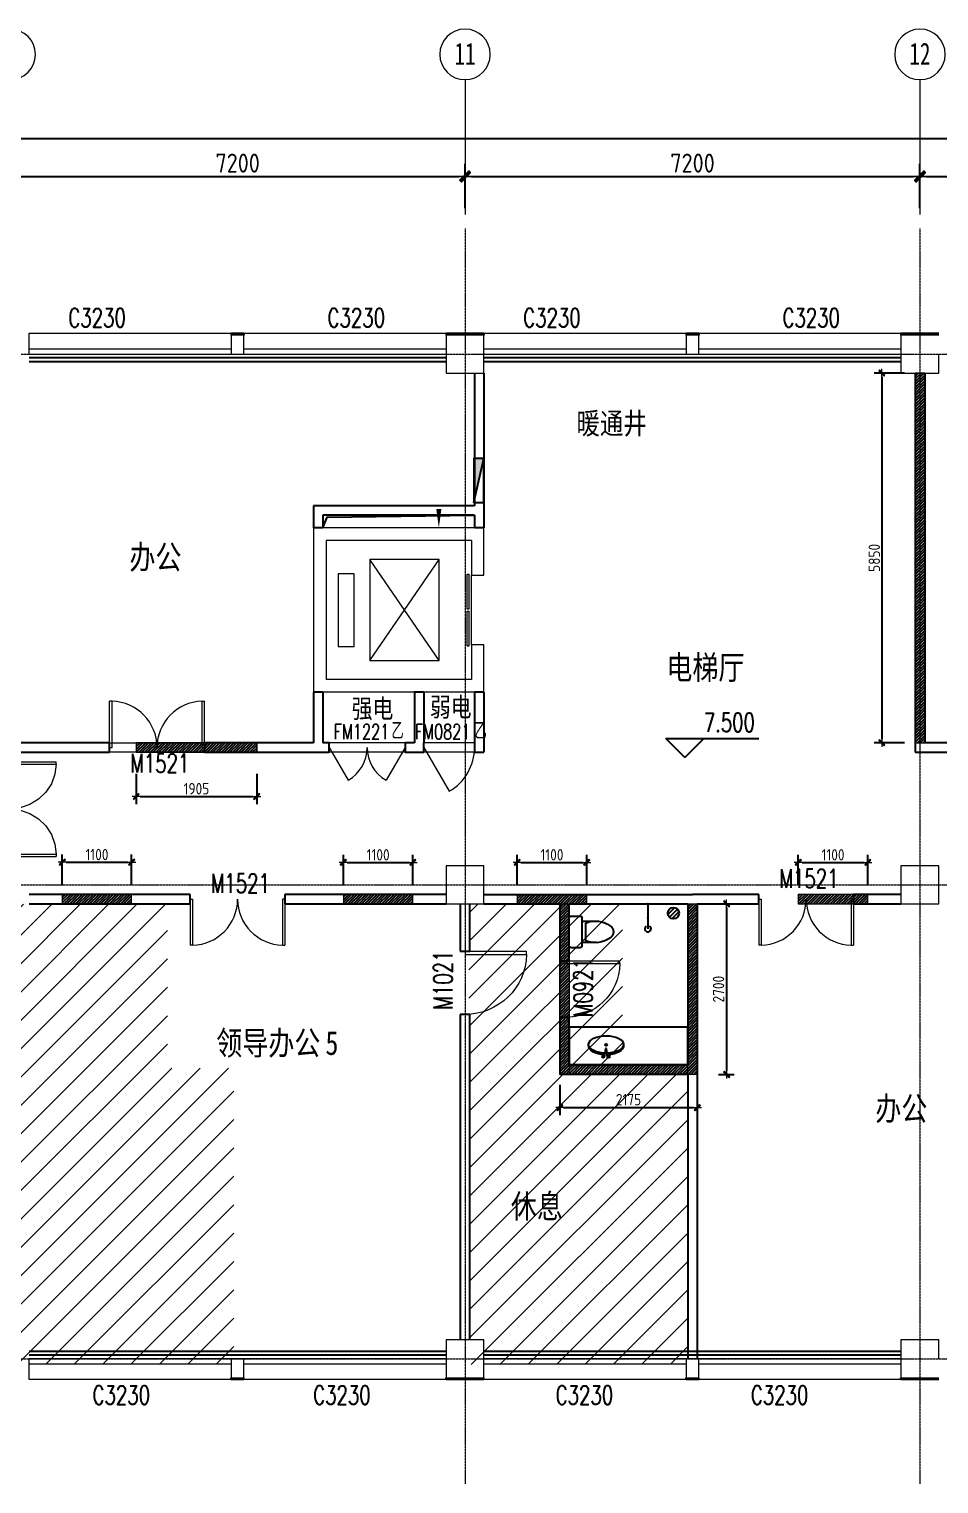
# Model space of a CAD drawing. Header units: millimetres. Extents: x 33621 to 401573, y -91663 to 133135.
# Drawn here: x 103797 to 118197, y 76086 to 99111 of the extents above; entities that cross this region are included whole.
import ezdxf
from ezdxf.enums import TextEntityAlignment as Align

# ---------------------------------------------------------------- set-up
doc = ezdxf.new("R2010")
doc.units = ezdxf.units.MM
doc.header["$LTSCALE"] = 10
doc.linetypes.add('DASHEDX2', pattern=[1.5, 1, -0.5])
doc.linetypes.add('DOTE', pattern=[2.42, 2, -0.2, 0.02, -0.2])
doc.layers.get('0').update_dxf_attribs({"color": 253})
doc.layers.get('Defpoints').update_dxf_attribs({"color": 250})
for name, color, linetype in [('3', 253, 'Continuous'), ('DIM_ELEV', 253, 'Continuous'), ('DIM_LEAD', 253, 'Continuous'), ('Dim【尺寸标注】', 253, 'Continuous'), ('LATRINE', 253, 'Continuous'), ('LAYER3', 253, 'Continuous'), ('LAYER4', 253, 'Continuous'), ('LAYER5', 253, 'Continuous'), ('LVTRY', 253, 'Continuous'), ('PUB_DIM', 253, 'Continuous'), ('PUB_TEXT', 253, 'Continuous'), ('SURFACE', 253, 'Continuous'), ('w-消火栓', 253, 'Continuous'), ('wall-隔', 253, 'Continuous'), ('WINDOW_TEXT', 253, 'Continuous'), ('家具', 253, 'Continuous'), ('拆除墙体', 253, 'Continuous'), ('水-地漏', 253, 'Continuous')]:
    doc.layers.add(name, color=color, linetype=linetype)
for name, color, linetype, lineweight in [('AXIS【轴号】', 253, 'Continuous', 0), ('COLUMN', 253, 'Continuous', 0), ('DOTE', 253, 'DOTE', 0), ('FC-FLOOR【地材分格】', 253, 'Continuous', 0), ('STAIR', 253, 'Continuous', 0), ('WALL', 253, 'Continuous', 0), ('WINDOW', 253, 'Continuous', 0), ('Xline【辅助线】', 253, 'Continuous', 0)]:
    doc.layers.add(name, color=color, linetype=linetype, lineweight=lineweight)
doc.styles.add('-宋体', font='', dxfattribs={"width": 0.8})
doc.styles.add('_TCH_DIM', font='SIMPLEX', dxfattribs={"bigfont": 'GBCBIG'})
doc.styles.add('_TCH_WINDOW', font='SIMPLEX', dxfattribs={"bigfont": 'GBCBIG'})
doc.styles.add('CCD_DIM', font='ARCHS.SHX')
doc.styles.add('宋体', font='', dxfattribs={"width": 0.7})
doc.styles.get('-宋体').set_extended_font_data('SimSun')
doc.styles.get('宋体').set_extended_font_data('SimSun')
doc.dimstyles.new('ZL_1：100', dxfattribs={"dimtxt": 3, "dimasz": 1, "dimexe": 2, "dimexo": 2, "dimgap": 0.6, "dimtad": 1, "dimdec": 0, "dimrnd": 5, "dimdsep": 46, "dimtxsty": 'CCD_DIM', "dimblk": 'WS-cj', "dimblk1": 'WS-cj', "dimblk2": 'WS-cj', "dimcen": 1, "dimclrd": 44, "dimclre": 44, "dimclrt": 2, "dimadec": 0, "dimazin": 2, "dimtfac": 1, "dimtdec": 0, "dimtix": 1, "dimtmove": 2, "dimatfit": 3, "dimldrblk": 'hl_arrow2', "dimfxl": 5, "dimfxlon": 1, "dimarcsym": 0})
doc.dimstyles.new('ZL_1：60', dxfattribs={"dimscale": 60, "dimtxt": 3, "dimasz": 1, "dimexe": 2, "dimexo": 2, "dimgap": 0.5, "dimtad": 1, "dimdec": 0, "dimrnd": 5, "dimdsep": 46, "dimtxsty": 'CCD_DIM', "dimblk": 'WS-cj', "dimblk1": 'WS-cj', "dimblk2": 'WS-cj', "dimcen": 0, "dimclrd": 44, "dimclre": 44, "dimclrt": 2, "dimadec": 0, "dimazin": 0, "dimtfac": 1, "dimtdec": 0, "dimtix": 1, "dimtofl": 0, "dimtmove": 2, "dimatfit": 3, "dimldrblk": 'hl_arrow2', "dimfxl": 6, "dimfxlon": 1, "dimarcsym": 0})

# ---------------------------------------------------------------- blocks, each defined once
blk = doc.blocks.new('A$C22332745')
at = {"layer": 'LAYER3', "color": 181, "extrusion": (0, 0, -1)}
for centre, ratio, start_param, end_param in [((277, 214), 0.5, 4.782885, 10.934222), ((277, 195), 0.531076, 4.795815, 6.348539), ((277, 195), 0.531076, 3.076239, 4.638107)]:
    blk.add_ellipse(centre, major_axis=(-277, 0), ratio=ratio, start_param=start_param, end_param=end_param, dxfattribs=at)
at = {"layer": 'LAYER4', "color": 252}
for p, q in [((267, 148), (249, 9)), ((285, 148), (267, 148)), ((302, 9), (285, 148))]:
    blk.add_line(p, q, dxfattribs=at)
for centre in [(231, 18), (320, 18)]:
    blk.add_circle(centre, 17.9, dxfattribs=at)
at = {"layer": 'LAYER5', "color": 251}
blk.add_circle((277, 208), 16, dxfattribs=at)
blk = doc.blocks.new('A$C2CC91CCB')
at = {"color": 251, "rotation": 90}
blk.add_blockref('A$C22332745', (353, 0), dxfattribs=at)
blk = doc.blocks.new('A$C477C625D')
at = {"color": 7}
blk.add_blockref('A$C2CC91CCB', (0, 0), dxfattribs=at)
blk = doc.blocks.new('A$C4D690477')
at = {"layer": '家具', "color": 251}
blk.add_blockref('A$C477C625D', (0, 0), dxfattribs=at)
blk = doc.blocks.new('$QC001_5')
blk.add_line((-325, 200), (325, 0))
blk.add_lwpolyline([(325, 0), (325, 200), (-325, 200), (-325, 0)], close=True)
blk.add_solid([(-325, 200), (325, 200), (-325, 200), (325, 0)])
at = {"flags": 1}
for tag in ['UNIT', 'WHAT', 'SPEC']:
    blk.add_attdef(tag, (0, 0), '', height=0.001, dxfattribs=at)
blk = doc.blocks.new('w-地漏')
at = {"layer": '水-地漏'}
for p, q in [((-57, -13), (16, 60)), ((-41, -41), (44, 44)), ((-13, -57), (60, 16))]:
    blk.add_line(p, q, dxfattribs=at)
blk.add_circle((2, 2), 60, dxfattribs=at)
blk = doc.blocks.new('$DorLib2D$00000141')
at = {"color": 0}
for points in [[(-0.5, 0), (-0.5, 0.487)], [(-0.475, 0.487), (-0.5, 0.487)], [(-0.475, 0), (-0.475, 0.487)], [(-0.369, 0.473), (-0.475, 0.487)], [(-0.268, 0.435), (-0.369, 0.473)], [(0.369, 0.473), (0.268, 0.435)], [(0.475, 0.487), (0.369, 0.473)], [(0.475, 0), (0.475, 0.487)], [(0.475, 0.487), (0.5, 0.487)], [(0.5, 0), (0.5, 0.487)], [(-0.178, 0.377), (-0.268, 0.435)], [(-0.103, 0.3), (-0.178, 0.377)], [(0.178, 0.377), (0.103, 0.3)], [(0.268, 0.435), (0.178, 0.377)], [(-0.047, 0.208), (-0.103, 0.3)], [(-0.012, 0.107), (-0.047, 0.208)], [(0.047, 0.208), (0.012, 0.107)], [(0.103, 0.3), (0.047, 0.208)], [(0, 0), (-0.012, 0.107)], [(-0.012, -0.107), (0, 0)], [(0.012, 0.107), (0, 0)], [(-0.5, 0), (-0.475, 0)], [(0.5, 0), (0.475, 0)]]:
    blk.add_lwpolyline(points, dxfattribs=at)
at = {"color": 0, "linetype": 'DASHEDX2'}
for points in [[(0, 0), (0.03, -0.122), (0.086, -0.234), (0.165, -0.331), (0.264, -0.408), (0.378, -0.461), (0.5, -0.488)], [(-0.5, 0), (-0.5, -0.488)], [(-0.047, -0.208), (-0.012, -0.107)], [(0.5, 0), (0.5, -0.488)], [(-0.178, -0.377), (-0.103, -0.3)], [(-0.103, -0.3), (-0.047, -0.208)], [(-0.369, -0.473), (-0.268, -0.435)], [(-0.268, -0.435), (-0.178, -0.377)], [(-0.475, -0.488), (-0.5, -0.488)], [(-0.475, -0.487), (-0.369, -0.473)]]:
    blk.add_lwpolyline(points, dxfattribs=at)
blk = doc.blocks.new('$DorLib2D$00000002')
for p, q in [((-0.5, 0), (-0.5, 0.4875)), ((-0.475, 0.4875), (-0.5, 0.4875)), ((-0.475, 0), (-0.475, 0.4875)), ((0.475, 0), (0.475, 0.4875)), ((0.475, 0.4875), (0.5, 0.4875)), ((0.5, 0), (0.5, 0.4875)), ((-0.5, 0), (-0.475, 0)), ((0.5, 0), (0.475, 0))]:
    blk.add_line(p, q)
at = {"lineweight": 13}
for centre, start, end in [((-0.4875, 0), 0, 88.53072), ((0.4875, 0), 91.46928, 180)]:
    blk.add_arc(centre, 0.4875, start, end, dxfattribs=at)
blk = doc.blocks.new('$TCHSYS$LDOR22D')
for p, q in [((-0.517, 0.833), (-0.017, 0.833)), ((-0.517, 0.833), (-0.517, 0.667)), ((-0.517, 0.667), (-0.017, 0.667)), ((-0.017, 0.833), (-0.017, 0.667)), ((0.017, 0.833), (0.017, 0.667)), ((0.017, 0.833), (0.517, 0.833)), ((0.017, 0.667), (0.517, 0.667)), ((0.517, 0.833), (0.517, 0.667)), ((-0.5, 0.5), (0.5, 0.5))]:
    blk.add_line(p, q)
blk = doc.blocks.new('$WINLIB2D$00000004')
for p, q in [((-0.5, 0.5), (0.5, 0.5)), ((-0.5, 0.5), (-0.5, -0.5)), ((0.5, -0.5), (0.5, 0.5)), ((-0.5, 0.2406), (0.5, 0.2406)), ((-0.5, -0.5), (0.5, -0.5))]:
    blk.add_line(p, q)
blk = doc.blocks.new('$DorLib2D$00000001')
for p, q in [((0.45, 0.975), (0.5, 0.975)), ((0.45, 0), (0.45, 0.975)), ((0.5, 0), (0.5, 0.975)), ((0.5, 0), (0.45, 0))]:
    blk.add_line(p, q)
at = {"lineweight": 13}
blk.add_arc((0.475, 0), 0.975, 91.4693, 180, dxfattribs=at)
blk = doc.blocks.new('$plan$00001613')
for p, q in [((-260, -140), (-260, 140)), ((-200, 170), (-200, -170))]:
    blk.add_line(p, q)
blk.add_lwpolyline([(-430, -170), (-200, -170), (-200, -220, 0.414214), (-170, -250), (-30, -250, 0.414214), (0, -220), (0, 220, 0.414214), (-30, 250), (-170, 250, 0.414214), (-200, 220), (-200, 170), (-430, 170)], format="xyb")
for centre, radius, start, end in [((-590, 0), 110, 123.4509, 236.5491), ((-413, -227), 398, 67.4505, 126.6381), ((-413, 227), 398, 233.3619, 292.5495)]:
    blk.add_arc(centre, radius, start, end)
blk = doc.blocks.new('$lvtry$00000168')
blk.add_line((0, 0), (0, -395))
blk.add_arc((0, -395), 50, 121.0332, 58.9668)
for p in [(0, 0), (0, -223)]:
    blk.add_point(p)
blk = doc.blocks.new('$DorLib2D$00000214')
at = {"color": 0}
blk.add_line((0.5, 0), (0, 0.866), dxfattribs=at)
blk.add_arc((0.5, 0), 1, 120, 180, dxfattribs=at)
blk = doc.blocks.new('$DorLib2D$00000215')
at = {"color": 0}
for p, q in [((-0.5, 0), (-0.25, 0.433)), ((0.5, 0), (0.25, 0.433))]:
    blk.add_line(p, q, dxfattribs=at)
for centre, start, end in [((-0.5, 0), 0, 60), ((0.5, 0), 120, 180)]:
    blk.add_arc(centre, 0.5, start, end, dxfattribs=at)
blk = doc.blocks.new('hl_Axis-A1')
at = {"color": 150, "ltscale": 2}
blk.add_line((21.33, 0), (0, 0), dxfattribs=at)
at = {"color": 150}
blk.add_circle((25.33, 0), 4, dxfattribs=at)
at = {"color": 50, "style": '宋体', "width": 0.7}
blk.add_attdef('轴号', text='', height=3.5, dxfattribs=at).set_placement((25.33, 0), align=Align.MIDDLE_CENTER)
blk = doc.blocks.new('WS-cj')
blk.add_hatch(color=2).paths.add_polyline_path([(0.59, 0.82), (-0.82, -0.59), (-0.59, -0.82), (0.82, 0.59)])
at = {"color": 2, "linetype": 'ByBlock', "lineweight": 0}
for p, q in [((-1.1, 0), (0, 0)), ((0, 0), (1.1, 0))]:
    blk.add_line(p, q, dxfattribs=at)
at = {"color": 2}
blk.add_lwpolyline([(0.59, 0.82), (-0.82, -0.59), (-0.59, -0.82), (0.82, 0.59)], close=True, dxfattribs=at)
blk = doc.blocks.new('*D269')
at = {"layer": 'Defpoints', "color": 0, "transparency": 16777216}
for p in [(27538, 2411), (20338, 1811), (27538, 1811)]:
    blk.add_point(p, dxfattribs=at)
at = {"layer": 'Dim【尺寸标注】', "color": 44, "lineweight": -2, "transparency": 16777216}
for p, q in [((20338, 1911), (20338, 2611)), ((27538, 1911), (27538, 2611)), ((20438, 2411), (27438, 2411))]:
    blk.add_line(p, q, dxfattribs=at)
at = {"layer": 'Dim【尺寸标注】', "color": 44, "lineweight": -2, "transparency": 16777216, "xscale": 100, "yscale": 100, "zscale": 100, "rotation": 180}
blk.add_blockref('WS-cj', (20338, 2411), dxfattribs=at)
at = {"layer": 'Dim【尺寸标注】', "color": 44, "lineweight": -2, "transparency": 16777216, "xscale": 100, "yscale": 100, "zscale": 100}
blk.add_blockref('WS-cj', (27538, 2411), dxfattribs=at)
at = {"layer": 'Dim【尺寸标注】', "color": 2, "transparency": 16777216, "insert": (23938, 2623), "char_height": 300, "attachment_point": 5, "style": 'CCD_DIM'}
blk.add_mtext('7200', dxfattribs=at)
blk = doc.blocks.new('hl_arrow2')
at = {"color": 2}
blk.add_line((-0.22, 0), (-1, 0), dxfattribs=at)
blk.add_lwpolyline([(-0.22, 0), (-0.86, -0.69), (-0.65, -0.86), (0, 0), (-0.65, 0.86), (-0.86, 0.69)], close=True, dxfattribs=at)
blk = doc.blocks.new('*D270')
at = {"layer": 'Defpoints', "color": 0, "transparency": 16777216}
for p in [(34738, 2411), (27538, 1811), (34738, 1811)]:
    blk.add_point(p, dxfattribs=at)
at = {"layer": 'Dim【尺寸标注】', "color": 44, "lineweight": -2, "transparency": 16777216}
for p, q in [((27538, 1911), (27538, 2611)), ((34738, 1911), (34738, 2611)), ((27638, 2411), (34638, 2411))]:
    blk.add_line(p, q, dxfattribs=at)
at = {"layer": 'Dim【尺寸标注】', "color": 44, "lineweight": -2, "transparency": 16777216, "xscale": 100, "yscale": 100, "zscale": 100, "rotation": 180}
blk.add_blockref('WS-cj', (27538, 2411), dxfattribs=at)
at = {"layer": 'Dim【尺寸标注】', "color": 44, "lineweight": -2, "transparency": 16777216, "xscale": 100, "yscale": 100, "zscale": 100}
blk.add_blockref('WS-cj', (34738, 2411), dxfattribs=at)
at = {"layer": 'Dim【尺寸标注】', "color": 2, "transparency": 16777216, "insert": (31138, 2623), "char_height": 300, "attachment_point": 5, "style": 'CCD_DIM'}
blk.add_mtext('7200', dxfattribs=at)
blk = doc.blocks.new('*D271')
at = {"layer": 'Defpoints', "color": 0, "transparency": 16777216}
for p in [(41938, 2411), (34738, 1811), (41938, 1811)]:
    blk.add_point(p, dxfattribs=at)
at = {"layer": 'Dim【尺寸标注】', "color": 44, "lineweight": -2, "transparency": 16777216}
for p, q in [((34738, 1911), (34738, 2611)), ((41938, 1911), (41938, 2611)), ((34838, 2411), (41838, 2411))]:
    blk.add_line(p, q, dxfattribs=at)
at = {"layer": 'Dim【尺寸标注】', "color": 44, "lineweight": -2, "transparency": 16777216, "xscale": 100, "yscale": 100, "zscale": 100, "rotation": 180}
blk.add_blockref('WS-cj', (34738, 2411), dxfattribs=at)
at = {"layer": 'Dim【尺寸标注】', "color": 44, "lineweight": -2, "transparency": 16777216, "xscale": 100, "yscale": 100, "zscale": 100}
blk.add_blockref('WS-cj', (41938, 2411), dxfattribs=at)
at = {"layer": 'Dim【尺寸标注】', "color": 2, "transparency": 16777216, "insert": (38338, 2623), "char_height": 300, "attachment_point": 5, "style": 'CCD_DIM'}
blk.add_mtext('7200', dxfattribs=at)
blk = doc.blocks.new('*D273')
at = {"layer": 'Defpoints', "color": 0, "transparency": 16777216}
for p in [(49138, 3011), (-44462, 1811), (49138, 1811)]:
    blk.add_point(p, dxfattribs=at)
at = {"layer": 'Dim【尺寸标注】', "color": 44, "lineweight": -2, "transparency": 16777216}
for p, q in [((-44462, 2511), (-44462, 3211)), ((-44362, 3011), (49038, 3011)), ((49138, 2511), (49138, 3211))]:
    blk.add_line(p, q, dxfattribs=at)
at = {"layer": 'Dim【尺寸标注】', "color": 44, "lineweight": -2, "transparency": 16777216, "xscale": 100, "yscale": 100, "zscale": 100, "rotation": 180}
blk.add_blockref('WS-cj', (-44462, 3011), dxfattribs=at)
at = {"layer": 'Dim【尺寸标注】', "color": 44, "lineweight": -2, "transparency": 16777216, "xscale": 100, "yscale": 100, "zscale": 100}
blk.add_blockref('WS-cj', (49138, 3011), dxfattribs=at)
at = {"layer": 'Dim【尺寸标注】', "color": 2, "transparency": 16777216, "insert": (2338, 3217), "char_height": 300, "attachment_point": 5, "style": 'CCD_DIM'}
blk.add_mtext('93600', dxfattribs=at)
blk = doc.blocks.new('*D567')
at = {"layer": 'Defpoints', "color": 0, "transparency": 16777216}
for p in [(105492, 87445), (107399, 87445), (107399, 86965)]:
    blk.add_point(p, dxfattribs=at)
at = {"layer": 'FC-FLOOR【地材分格】', "color": 44, "lineweight": -2, "transparency": 16777216}
for p, q in [((105492, 87325), (105492, 86845)), ((107399, 87325), (107399, 86845)), ((105552, 86965), (107339, 86965))]:
    blk.add_line(p, q, dxfattribs=at)
at = {"layer": 'FC-FLOOR【地材分格】', "color": 44, "lineweight": -2, "transparency": 16777216, "xscale": 60, "yscale": 60, "zscale": 60, "rotation": 180}
blk.add_blockref('WS-cj', (105492, 86965), dxfattribs=at)
at = {"layer": 'FC-FLOOR【地材分格】', "color": 44, "lineweight": -2, "transparency": 16777216, "xscale": 60, "yscale": 60, "zscale": 60}
blk.add_blockref('WS-cj', (107399, 86965), dxfattribs=at)
at = {"layer": 'FC-FLOOR【地材分格】', "color": 2, "transparency": 16777216, "insert": (106445, 87089), "char_height": 180, "attachment_point": 5, "style": 'CCD_DIM'}
blk.add_mtext('1905', dxfattribs=at)
blk = doc.blocks.new('*D568')
at = {"layer": 'Defpoints', "color": 0, "transparency": 16777216}
for p in [(105419, 85927), (104322, 85417), (105419, 85417)]:
    blk.add_point(p, dxfattribs=at)
at = {"layer": 'FC-FLOOR【地材分格】', "color": 44, "lineweight": -2, "transparency": 16777216}
for p, q in [((104322, 85567), (104322, 86047)), ((104382, 85927), (105359, 85927)), ((105419, 85567), (105419, 86047))]:
    blk.add_line(p, q, dxfattribs=at)
at = {"layer": 'FC-FLOOR【地材分格】', "color": 44, "lineweight": -2, "transparency": 16777216, "xscale": 60, "yscale": 60, "zscale": 60, "rotation": 180}
blk.add_blockref('WS-cj', (104322, 85927), dxfattribs=at)
at = {"layer": 'FC-FLOOR【地材分格】', "color": 44, "lineweight": -2, "transparency": 16777216, "xscale": 60, "yscale": 60, "zscale": 60}
blk.add_blockref('WS-cj', (105419, 85927), dxfattribs=at)
at = {"layer": 'FC-FLOOR【地材分格】', "color": 2, "transparency": 16777216, "insert": (104871, 86047), "char_height": 180, "attachment_point": 5, "style": 'CCD_DIM'}
blk.add_mtext('1100', dxfattribs=at)
blk = doc.blocks.new('*D569')
at = {"layer": 'Defpoints', "color": 0, "transparency": 16777216}
for p in [(109871, 85923), (108771, 85443), (109871, 85443)]:
    blk.add_point(p, dxfattribs=at)
at = {"layer": 'FC-FLOOR【地材分格】', "color": 44, "lineweight": -2, "transparency": 16777216}
for p, q in [((108771, 85563), (108771, 86043)), ((108831, 85923), (109811, 85923)), ((109871, 85563), (109871, 86043))]:
    blk.add_line(p, q, dxfattribs=at)
at = {"layer": 'FC-FLOOR【地材分格】', "color": 44, "lineweight": -2, "transparency": 16777216, "xscale": 60, "yscale": 60, "zscale": 60, "rotation": 180}
blk.add_blockref('WS-cj', (108771, 85923), dxfattribs=at)
at = {"layer": 'FC-FLOOR【地材分格】', "color": 44, "lineweight": -2, "transparency": 16777216, "xscale": 60, "yscale": 60, "zscale": 60}
blk.add_blockref('WS-cj', (109871, 85923), dxfattribs=at)
at = {"layer": 'FC-FLOOR【地材分格】', "color": 2, "transparency": 16777216, "insert": (109321, 86043), "char_height": 180, "attachment_point": 5, "style": 'CCD_DIM'}
blk.add_mtext('1100', dxfattribs=at)
blk = doc.blocks.new('*D570')
at = {"layer": 'Defpoints', "color": 0, "transparency": 16777216}
for p in [(112622, 85923), (111522, 85443), (112622, 85443)]:
    blk.add_point(p, dxfattribs=at)
at = {"layer": 'FC-FLOOR【地材分格】', "color": 44, "lineweight": -2, "transparency": 16777216}
for p, q in [((111522, 85563), (111522, 86043)), ((111582, 85923), (112562, 85923)), ((112622, 85563), (112622, 86043))]:
    blk.add_line(p, q, dxfattribs=at)
at = {"layer": 'FC-FLOOR【地材分格】', "color": 44, "lineweight": -2, "transparency": 16777216, "xscale": 60, "yscale": 60, "zscale": 60, "rotation": 180}
blk.add_blockref('WS-cj', (111522, 85923), dxfattribs=at)
at = {"layer": 'FC-FLOOR【地材分格】', "color": 44, "lineweight": -2, "transparency": 16777216, "xscale": 60, "yscale": 60, "zscale": 60}
blk.add_blockref('WS-cj', (112622, 85923), dxfattribs=at)
at = {"layer": 'FC-FLOOR【地材分格】', "color": 2, "transparency": 16777216, "insert": (112072, 86043), "char_height": 180, "attachment_point": 5, "style": 'CCD_DIM'}
blk.add_mtext('1100', dxfattribs=at)
blk = doc.blocks.new('*D571')
at = {"layer": 'Defpoints', "color": 0, "transparency": 16777216}
for p in [(117071, 85923), (115971, 85443), (117071, 85443)]:
    blk.add_point(p, dxfattribs=at)
at = {"layer": 'FC-FLOOR【地材分格】', "color": 44, "lineweight": -2, "transparency": 16777216}
for p, q in [((115971, 85563), (115971, 86043)), ((116031, 85923), (117011, 85923)), ((117071, 85563), (117071, 86043))]:
    blk.add_line(p, q, dxfattribs=at)
at = {"layer": 'FC-FLOOR【地材分格】', "color": 44, "lineweight": -2, "transparency": 16777216, "xscale": 60, "yscale": 60, "zscale": 60, "rotation": 180}
blk.add_blockref('WS-cj', (115971, 85923), dxfattribs=at)
at = {"layer": 'FC-FLOOR【地材分格】', "color": 44, "lineweight": -2, "transparency": 16777216, "xscale": 60, "yscale": 60, "zscale": 60}
blk.add_blockref('WS-cj', (117071, 85923), dxfattribs=at)
at = {"layer": 'FC-FLOOR【地材分格】', "color": 2, "transparency": 16777216, "insert": (116521, 86043), "char_height": 180, "attachment_point": 5, "style": 'CCD_DIM'}
blk.add_mtext('1100', dxfattribs=at)
blk = doc.blocks.new('*D579')
at = {"layer": 'Defpoints', "color": 0, "transparency": 16777216}
for p in [(114587, 85267), (114587, 82567), (114837, 82567)]:
    blk.add_point(p, dxfattribs=at)
at = {"layer": 'FC-FLOOR【地材分格】', "color": 44, "lineweight": -2, "transparency": 16777216}
for p, q in [((114707, 85267), (114957, 85267)), ((114837, 85207), (114837, 82627)), ((114707, 82567), (114957, 82567))]:
    blk.add_line(p, q, dxfattribs=at)
at = {"layer": 'FC-FLOOR【地材分格】', "color": 44, "lineweight": -2, "transparency": 16777216, "xscale": 60, "yscale": 60, "zscale": 60}
for p, rotation in [((114837, 85267), 90), ((114837, 82567), 270)]:
    blk.add_blockref('WS-cj', p, dxfattribs=dict(at, rotation=rotation))
at = {"layer": 'FC-FLOOR【地材分格】', "color": 2, "transparency": 16777216, "insert": (114709, 83917), "char_height": 180, "attachment_point": 5, "rotation": 90, "style": 'CCD_DIM'}
blk.add_mtext('2700', dxfattribs=at)
blk = doc.blocks.new('*D580')
at = {"layer": 'Defpoints', "color": 0, "transparency": 16777216}
for p in [(112197, 82522), (114372, 82522), (114372, 82042)]:
    blk.add_point(p, dxfattribs=at)
at = {"layer": 'FC-FLOOR【地材分格】', "color": 44, "lineweight": -2, "transparency": 16777216}
for p, q in [((112197, 82402), (112197, 81922)), ((114372, 82402), (114372, 81922)), ((112257, 82042), (114312, 82042))]:
    blk.add_line(p, q, dxfattribs=at)
at = {"layer": 'FC-FLOOR【地材分格】', "color": 44, "lineweight": -2, "transparency": 16777216, "xscale": 60, "yscale": 60, "zscale": 60, "rotation": 180}
blk.add_blockref('WS-cj', (112197, 82042), dxfattribs=at)
at = {"layer": 'FC-FLOOR【地材分格】', "color": 44, "lineweight": -2, "transparency": 16777216, "xscale": 60, "yscale": 60, "zscale": 60}
blk.add_blockref('WS-cj', (114372, 82042), dxfattribs=at)
at = {"layer": 'FC-FLOOR【地材分格】', "color": 2, "transparency": 16777216, "insert": (113284, 82169), "char_height": 180, "attachment_point": 5, "style": 'CCD_DIM'}
blk.add_mtext('2175', dxfattribs=at)
blk = doc.blocks.new('*D583')
at = {"layer": 'Defpoints', "color": 0, "transparency": 16777216}
for p in [(117774, 93667), (117294, 87817), (117774, 87817)]:
    blk.add_point(p, dxfattribs=at)
at = {"layer": 'FC-FLOOR【地材分格】', "color": 44, "lineweight": -2, "transparency": 16777216}
for p, q in [((117654, 93667), (117174, 93667)), ((117294, 93607), (117294, 87877)), ((117654, 87817), (117174, 87817))]:
    blk.add_line(p, q, dxfattribs=at)
at = {"layer": 'FC-FLOOR【地材分格】', "color": 44, "lineweight": -2, "transparency": 16777216, "xscale": 60, "yscale": 60, "zscale": 60}
for p, rotation in [((117294, 93667), 90), ((117294, 87817), 270)]:
    blk.add_blockref('WS-cj', p, dxfattribs=dict(at, rotation=rotation))
at = {"layer": 'FC-FLOOR【地材分格】', "color": 2, "transparency": 16777216, "insert": (117174, 90742), "char_height": 180, "attachment_point": 5, "rotation": 90, "style": 'CCD_DIM'}
blk.add_mtext('5850', dxfattribs=at)
blk = doc.blocks.new('ZL_061117299')
at = {"layer": 'AXIS【轴号】'}
ref = blk.add_blockref('hl_Axis-A1', (20337.7, 1810.8), dxfattribs=dict(at, xscale=-100, yscale=100, zscale=100, rotation=270))
ref.add_attrib('轴号', '10', dxfattribs={"layer": '0', "color": 2, "height": 350, "style": '宋体', "width": 0.7}).set_placement((20337.7, 4351.9), align=Align.MIDDLE_CENTER)
ref = blk.add_blockref('hl_Axis-A1', (27537.7, 1810.8), dxfattribs=dict(at, xscale=-100, yscale=100, zscale=100, rotation=270))
ref.add_attrib('轴号', '11', dxfattribs={"layer": '0', "color": 2, "height": 350, "style": '宋体', "width": 0.7}).set_placement((27537.7, 4353.9), align=Align.MIDDLE_CENTER)
ref = blk.add_blockref('hl_Axis-A1', (34737.7, 1810.8), dxfattribs=dict(at, xscale=-100, yscale=100, zscale=100, rotation=270))
ref.add_attrib('轴号', '12', dxfattribs={"layer": '0', "color": 2, "height": 350, "style": '宋体', "width": 0.7}).set_placement((34737.7, 4353.9), align=Align.MIDDLE_CENTER)
at = {"layer": 'Dim【尺寸标注】'}
for p1, p2, distance, picture, middle in [((-44462.3, 1810.8), (49137.7, 1810.8), 1200, '*D273', (2337.7, 3217)), ((20337.7, 1810.8), (27537.7, 1810.8), 600, '*D269', (23937.7, 2623.3)), ((27537.7, 1810.8), (34737.7, 1810.8), 600, '*D270', (31137.7, 2623.3)), ((34737.7, 1810.8), (41937.7, 1810.8), 600, '*D271', (38337.7, 2623.3))]:
    dim = blk.add_aligned_dim(p1=p1, p2=p2, distance=distance, dimstyle='ZL_1：100', dxfattribs=at)
    dim.commit()
    dim.dimension.update_dxf_attribs({"geometry": picture, "text_midpoint": middle})

msp = doc.modelspace()

# ---------------------------------------------------------------- hatches: boundary and pattern name
at = {"layer": 'Xline【辅助线】'}
h = msp.add_hatch(dxfattribs=at)
h.set_pattern_fill('ANSI31', color=256, scale=100)
h.set_pattern_definition([(45, (86996.62, 77977.23), (-224.5064, 224.5064), [])])
h.paths.add_polyline_path([(107036.5, 82666.6), (105986.5, 82666.6), (105986.6, 85259.5), (103571.5, 85259.5), (103571.5, 77977.2), (107036.5, 77992.2)])
h = msp.add_hatch(dxfattribs=at)
h.set_pattern_fill('ANSI31', color=256, scale=100)
h.set_pattern_definition([(45, (94181.62, 77975.27), (-224.5064, 224.5064), [])])
h.paths.add_polyline_path([(114221.5, 82666.6), (113186.5, 82666.6), (113186.6, 85257.6), (110756.5, 85257.6), (110756.5, 77975.3), (114221.5, 77990.3)])
at = {"layer": '拆除墙体'}
h = msp.add_hatch(dxfattribs=at)
h.set_pattern_fill('ANSI31', color=1, scale=10, angle=180, style=0)
h.paths.add_polyline_path([(117821.5, 93666.9), (117821.5, 87816.9), (117971.5, 87816.9), (117971.5, 93666.9)])
h = msp.add_hatch(dxfattribs=at)
h.set_pattern_fill('ANSI31', color=1, scale=10, angle=180, style=0)
h.paths.add_polyline_path([(105491.5, 87816.9), (105491.5, 87666.9), (107398.6, 87666.9), (107398.6, 87816.9)])
h = msp.add_hatch(dxfattribs=at)
h.set_pattern_fill('ANSI31', color=1, scale=10, angle=180, style=0)
h.paths.add_polyline_path([(104322.1, 85416.9), (104322.1, 85266.9), (105419.4, 85266.9), (105419.4, 85416.9)])
h = msp.add_hatch(dxfattribs=at)
h.set_pattern_fill('ANSI31', color=1, scale=10, angle=180, style=0)
h.paths.add_polyline_path([(108771, 85416.9), (108771, 85266.9), (109871, 85266.9), (109871, 85416.9)])
h = msp.add_hatch(dxfattribs=at)
h.set_pattern_fill('ANSI31', color=1, scale=10, angle=180, style=0)
h.paths.add_polyline_path([(111522.1, 85416.9), (111522.1, 85266.9), (112622.1, 85266.9), (112622.1, 85416.9)])
h = msp.add_hatch(dxfattribs=at)
h.set_pattern_fill('ANSI31', color=1, scale=10, angle=180, style=0)
h.paths.add_polyline_path([(112196.5, 82566.9), (112196.5, 85266.9), (112346.5, 85266.9), (112346.5, 82566.9)])
h = msp.add_hatch(dxfattribs=at)
h.set_pattern_fill('ANSI31', color=1, scale=10, angle=180, style=0)
h.paths.add_polyline_path([(114221.5, 82566.9), (114221.5, 85266.9), (114371.5, 85266.9), (114371.5, 82566.9)])
h = msp.add_hatch(dxfattribs=at)
h.set_pattern_fill('ANSI31', color=1, scale=10, angle=180, style=0)
h.paths.add_polyline_path([(115971, 85416.9), (115971, 85266.9), (117071, 85266.9), (117071, 85416.9)])
h = msp.add_hatch(dxfattribs=at)
h.set_pattern_fill('ANSI31', color=1, scale=10, angle=180, style=0)
h.paths.add_polyline_path([(114221.5, 82566.9), (114221.5, 82716.9), (112346.5, 82716.9), (112346.5, 82566.9)])

# ---------------------------------------------------------------- linework, layer by layer
at = {"layer": '3'}
for p, q in [((110396.5, 93906.9), (103796.5, 93906.9)), ((110396.5, 93846.9), (103796.5, 93846.9)), ((117596.5, 93906.9), (110996.5, 93906.9)), ((117596.5, 93846.9), (110996.5, 93846.9))]:
    msp.add_line(p, q, dxfattribs=at)
for points in [[(108446.5, 91216.9), (108513.1, 91385.3), (110846.5, 91416.9)], [(103796.5, 78186.9), (110396.5, 78186.9)], [(103796.5, 78126.9), (110396.5, 78126.9)], [(110996.5, 78186.9), (117596.5, 78186.9)], [(110996.5, 78126.9), (117596.5, 78126.9)]]:
    msp.add_lwpolyline(points, dxfattribs=at)
at = {"layer": 'COLUMN'}
for p, q in [((110996.5, 94266.9), (110396.5, 94266.9)), ((118196.5, 94266.9), (117596.5, 94266.9)), ((110396.5, 93966.9), (110396.5, 93666.9)), ((110996.5, 93666.9), (110996.5, 93966.9)), ((117596.5, 93966.9), (117596.5, 93666.9)), ((118196.5, 93666.9), (118196.5, 93966.9)), ((110396.5, 93666.9), (110996.5, 93666.9)), ((117596.5, 93666.9), (118196.5, 93666.9)), ((110996.5, 85866.9), (110396.5, 85866.9)), ((110396.5, 85866.9), (110396.5, 85266.9)), ((110996.5, 85266.9), (110996.5, 85866.9)), ((118196.5, 85866.9), (117596.5, 85866.9)), ((117596.5, 85866.9), (117596.5, 85266.9)), ((118196.5, 85266.9), (118196.5, 85866.9)), ((110396.5, 85266.9), (110996.5, 85266.9)), ((117596.5, 85266.9), (118196.5, 85266.9)), ((110996.5, 78366.9), (110396.5, 78366.9)), ((110396.5, 78366.9), (110396.5, 78066.9)), ((110996.5, 78066.9), (110996.5, 78366.9)), ((118196.5, 78366.9), (117596.5, 78366.9)), ((117596.5, 78366.9), (117596.5, 78066.9)), ((118196.5, 78066.9), (118196.5, 78366.9)), ((110396.5, 77766.9), (110996.5, 77766.9)), ((117596.5, 77766.9), (118196.5, 77766.9))]:
    msp.add_line(p, q, dxfattribs=at)
at = {"layer": 'DIM_ELEV'}
for p, q in [((114175.9, 87584.4), (113875.9, 87884.4)), ((113875.9, 87884.4), (115344.8, 87884.4)), ((114175.9, 87584.4), (114475.9, 87884.4))]:
    msp.add_line(p, q, dxfattribs=at)
at = {"layer": 'DIM_LEAD'}
msp.add_lwpolyline([(112360, 92925.4, 0, 0, 0), (110281.8, 92925.4, 0, 0, 0), (110281.8, 91215.2, 0, 80, 0), (110281.8, 91515.2, 0, 0, 0)], format="xyseb", dxfattribs=at)
at = {"layer": 'DOTE', "ltscale": 0.1}
for p, q in [((110696.5, 95956.9), (110696.5, 76086.5)), ((117896.5, 95956.9), (117896.5, 76086.5)), ((36632.9, 93966.9), (133641.5, 93966.9)), ((36632.9, 85566.9), (133641.5, 85566.9)), ((36632.9, 78066.9), (133641.5, 78066.9))]:
    msp.add_line(p, q, dxfattribs=at)
at = {"layer": 'LATRINE'}
msp.add_lwpolyline([(114221.5, 83316.9), (112346.5, 83316.9), (112346.5, 82716.9), (114221.5, 82716.9)], close=True, dxfattribs=at)
at = {"layer": 'STAIR'}
for p, q in [((110289.3, 89116.9), (109189.3, 90716.9)), ((109189.3, 89116.9), (110289.3, 90716.9)), ((109189.3, 90716.9), (109189.3, 89116.9)), ((110289.3, 90716.9), (109189.3, 90716.9)), ((110289.3, 89116.9), (110289.3, 90716.9)), ((108689.3, 90491.9), (108689.3, 89341.9)), ((108939.3, 90491.9), (108689.3, 90491.9)), ((108939.3, 89341.9), (108939.3, 90491.9)), ((108689.3, 89341.9), (108939.3, 89341.9)), ((109189.3, 89116.9), (110289.3, 89116.9))]:
    msp.add_line(p, q, dxfattribs=at)
at = {"layer": 'SURFACE'}
for p, q in [((106996.5, 94296.9), (106996.5, 94266.9)), ((106996.5, 94296.9), (107196.5, 94296.9)), ((107196.5, 94296.9), (107196.5, 94266.9)), ((110396.5, 94296.9), (110396.5, 94266.9)), ((110396.5, 94296.9), (110696.5, 94296.9)), ((110696.5, 94296.9), (110996.5, 94296.9)), ((110996.5, 94296.9), (110996.5, 94266.9)), ((114196.5, 94296.9), (114196.5, 94266.9)), ((114196.5, 94296.9), (114396.5, 94296.9)), ((114396.5, 94296.9), (114396.5, 94266.9)), ((117596.5, 94296.9), (117596.5, 94266.9)), ((117596.5, 94296.9), (117896.5, 94296.9)), ((117896.5, 94296.9), (118196.5, 94296.9)), ((106996.5, 77736.9), (106996.5, 77766.9)), ((107196.5, 77736.9), (106996.5, 77736.9)), ((107196.5, 77736.9), (107196.5, 77766.9)), ((110396.5, 77736.9), (110396.5, 77766.9)), ((110696.5, 77736.9), (110396.5, 77736.9)), ((110996.5, 77736.9), (110696.5, 77736.9)), ((110996.5, 77736.9), (110996.5, 77766.9)), ((114196.5, 77736.9), (114196.5, 77766.9)), ((114296.5, 77736.9), (114196.5, 77736.9)), ((114396.5, 77736.9), (114296.5, 77736.9)), ((114396.5, 77736.9), (114396.5, 77766.9)), ((117596.5, 77736.9), (117596.5, 77766.9)), ((117896.5, 77736.9), (117596.5, 77736.9)), ((118196.5, 77736.9), (117896.5, 77736.9))]:
    msp.add_line(p, q, dxfattribs=at)
at = {"layer": 'WALL'}
for p, q in [((107196.5, 94266.9), (106996.5, 94266.9)), ((106996.5, 94266.9), (106996.5, 93966.9)), ((107196.5, 93966.9), (107196.5, 94266.9)), ((114396.5, 94266.9), (114196.5, 94266.9)), ((114196.5, 94266.9), (114196.5, 93966.9)), ((114396.5, 93966.9), (114396.5, 94266.9)), ((106996.5, 93966.9), (107196.5, 93966.9)), ((114196.5, 93966.9), (114396.5, 93966.9)), ((110996.5, 91216.9), (108296.5, 91216.9)), ((108296.5, 91216.9), (108296.5, 88616.9)), ((110996.5, 90466.9), (110996.5, 91216.9)), ((110796.5, 91016.9), (108496.5, 91016.9)), ((108496.5, 91016.9), (108496.5, 88816.9)), ((110796.5, 91016.9), (110796.5, 90466.9)), ((110796.5, 90466.9), (110996.5, 90466.9)), ((110996.5, 89366.9), (110796.5, 89366.9)), ((110796.5, 89366.9), (110796.5, 88816.9)), ((110996.5, 88616.9), (110996.5, 89366.9)), ((110796.5, 88816.9), (108496.5, 88816.9)), ((110996.5, 88616.9), (108296.5, 88616.9)), ((107196.5, 78066.9), (106996.5, 78066.9)), ((106996.5, 78066.9), (106996.5, 77766.9)), ((107196.5, 77766.9), (107196.5, 78066.9)), ((114296.5, 78066.9), (114196.5, 78066.9)), ((114196.5, 78066.9), (114196.5, 77766.9)), ((114396.5, 78066.9), (114296.5, 78066.9)), ((114396.5, 77766.9), (114396.5, 78066.9)), ((106996.5, 77766.9), (107196.5, 77766.9)), ((114196.5, 77766.9), (114296.5, 77766.9)), ((114296.5, 77766.9), (114396.5, 77766.9))]:
    msp.add_line(p, q, dxfattribs=at)
at = {"layer": 'WALL', "color": 210}
for points in [[(117821.5, 93666.9), (117821.5, 87816.9), (117971.5, 87816.9), (117971.5, 93666.9)], [(117821.5, 93666.9), (117821.5, 87816.9), (117971.5, 87816.9), (117971.5, 93666.9)], [(105071.5, 87666.9), (105071.5, 87816.9), (107398.6, 87816.9), (107398.6, 87666.9)], [(105491.5, 87816.9), (105491.5, 87666.9), (107398.6, 87666.9), (107398.6, 87816.9)], [(104322.1, 85416.9), (104322.1, 85266.9), (105419.4, 85266.9), (105419.4, 85416.9)], [(108771, 85416.9), (108771, 85266.9), (109871, 85266.9), (109871, 85416.9)], [(111522.1, 85416.9), (111522.1, 85266.9), (112622.1, 85266.9), (112622.1, 85416.9)], [(112196.5, 82566.9), (112196.5, 85266.9), (112346.5, 85266.9), (112346.5, 82566.9)], [(114221.5, 82566.9), (114221.5, 85266.9), (114371.5, 85266.9), (114371.5, 82566.9)], [(115971, 85416.9), (115971, 85266.9), (117071, 85266.9), (117071, 85416.9)], [(114221.5, 82566.9), (114221.5, 82716.9), (112346.5, 82716.9), (112346.5, 82566.9)]]:
    msp.add_lwpolyline(points, close=True, dxfattribs=at)
at = {"layer": 'wall-隔'}
for p, q in [((110846.5, 93666.9), (110846.5, 91566.9)), ((110996.5, 93666.9), (110996.5, 91491.9)), ((117821.5, 93666.9), (117821.5, 87666.9)), ((117971.5, 93666.9), (117971.5, 87816.9)), ((108296.5, 91566.9), (108296.5, 91216.9)), ((110846.5, 91566.9), (108296.5, 91566.9)), ((108446.5, 91416.9), (108446.5, 91216.9)), ((110846.5, 91416.9), (108446.5, 91416.9)), ((110846.5, 91416.9), (110846.5, 91216.9)), ((110996.5, 91491.9), (110996.5, 91216.9)), ((108446.5, 91216.9), (108296.5, 91216.9)), ((110996.5, 91216.9), (110846.5, 91216.9)), ((108296.5, 88616.9), (108296.5, 87816.9)), ((108446.5, 88616.9), (108296.5, 88616.9)), ((108446.5, 88616.9), (108446.5, 87816.9)), ((109896.5, 88616.9), (109896.5, 87816.9)), ((110046.5, 88616.9), (109896.5, 88616.9)), ((110046.5, 88616.9), (110046.5, 87816.9)), ((110846.5, 88616.9), (110846.5, 87816.9)), ((110996.5, 88616.9), (110846.5, 88616.9)), ((110996.5, 88616.9), (110996.5, 87666.9)), ((105071.5, 87816.9), (103571.5, 87816.9)), ((105071.5, 87666.9), (105071.5, 87816.9)), ((108296.5, 87816.9), (106571.5, 87816.9)), ((106571.5, 87816.9), (106571.5, 87666.9)), ((108546.5, 87816.9), (108446.5, 87816.9)), ((108546.5, 87666.9), (108546.5, 87816.9)), ((109896.5, 87816.9), (109746.5, 87816.9)), ((109746.5, 87816.9), (109746.5, 87666.9)), ((110046.5, 87666.9), (110046.5, 87816.9)), ((110846.5, 87816.9), (110846.5, 87666.9)), ((120971.5, 87816.9), (117971.5, 87816.9)), ((103571.5, 87666.9), (105071.5, 87666.9)), ((106571.5, 87666.9), (108371.5, 87666.9)), ((108371.5, 87666.9), (108546.5, 87666.9)), ((109746.5, 87666.9), (109971.5, 87666.9)), ((109971.5, 87666.9), (110046.5, 87666.9)), ((110846.5, 87666.9), (110996.5, 87666.9)), ((117821.5, 87666.9), (120971.5, 87666.9)), ((106346.5, 85416.9), (103796.5, 85416.9)), ((103796.5, 85266.9), (106346.5, 85266.9)), ((106346.5, 85266.9), (106346.5, 85416.9)), ((110396.5, 85416.9), (107846.5, 85416.9)), ((107846.5, 85416.9), (107846.5, 85266.9)), ((107846.5, 85266.9), (110396.5, 85266.9)), ((110621.5, 85266.9), (110621.5, 84516.9)), ((110771.5, 84516.9), (110771.5, 85266.9)), ((110996.5, 85416.9), (112271.5, 85416.9)), ((110996.5, 85266.9), (112196.5, 85266.9)), ((112196.5, 85266.9), (112196.5, 84366.9)), ((112271.5, 85416.9), (114296.5, 85416.9)), ((112346.5, 84366.9), (112346.5, 85266.9)), ((112346.5, 85266.9), (114221.5, 85266.9)), ((114221.5, 85266.9), (114221.5, 82716.9)), ((115346, 85416.9), (114296.5, 85416.9)), ((114371.5, 85266.9), (114371.5, 82641.9)), ((114371.5, 85266.9), (115346, 85266.9)), ((115346, 85266.9), (115346, 85416.9)), ((117596.5, 85416.9), (116846, 85416.9)), ((116846, 85416.9), (116846, 85266.9)), ((116846, 85266.9), (117596.5, 85266.9)), ((110621.5, 84516.9), (110771.5, 84516.9)), ((112196.5, 84366.9), (112346.5, 84366.9)), ((110771.5, 83516.9), (110621.5, 83516.9)), ((110621.5, 83516.9), (110621.5, 78366.9)), ((110771.5, 78366.9), (110771.5, 83516.9)), ((112346.5, 83466.9), (112196.5, 83466.9)), ((112196.5, 83466.9), (112196.5, 82566.9)), ((112346.5, 82716.9), (112346.5, 83466.9)), ((114221.5, 82716.9), (112346.5, 82716.9)), ((114221.5, 82566.9), (112196.5, 82566.9)), ((114221.5, 82566.9), (114221.5, 78066.9)), ((114371.5, 82641.9), (114371.5, 78066.9))]:
    msp.add_line(p, q, dxfattribs=at)
at = {"layer": 'WINDOW'}
for p, q in [((109746.5, 87816.9), (108546.5, 87816.9)), ((110846.5, 87816.9), (110046.5, 87816.9)), ((109746.5, 87666.9), (108546.5, 87666.9)), ((110846.5, 87666.9), (110046.5, 87666.9)), ((112196.5, 84366.9), (112196.5, 83466.9))]:
    msp.add_line(p, q, dxfattribs=at)

# ---------------------------------------------------------------- block references
at = {"layer": 'LVTRY', "rotation": 360}
msp.add_blockref('$lvtry$00000168', (113591.3, 85266.9), dxfattribs=at)
at = {"layer": 'LVTRY', "yscale": -1, "rotation": 180.0000000000001}
msp.add_blockref('$plan$00001613', (112346.5, 84823), dxfattribs=at)
at = {"layer": 'PUB_DIM'}
msp.add_blockref('ZL_061117299', (83158.8, 94366.9), dxfattribs=at)
at = {"layer": 'w-消火栓', "xscale": 1.077000000048428, "yscale": 0.8000000000465661, "rotation": 90}
msp.add_blockref('$QC001_5', (110996.5, 91966.9), dxfattribs=at)
at = {"layer": 'WINDOW'}
ref = msp.add_blockref('$WINLIB2D$00000004', (105396.5, 94131.9), dxfattribs=dict(at, xscale=3200, yscale=-330, zscale=3200))
ref.add_attrib('A', 'C3230', (104418.1, 94393.2), dxfattribs={"layer": 'WINDOW_TEXT', "height": 297.5, "style": '_TCH_WINDOW', "width": 0.705882})
ref = msp.add_blockref('$WINLIB2D$00000004', (108796.5, 94131.9), dxfattribs=dict(at, xscale=3200, yscale=-330, zscale=3200))
ref.add_attrib('A', 'C3230', (108521.3, 94393.2), dxfattribs={"layer": 'WINDOW_TEXT', "height": 297.5, "style": '_TCH_WINDOW', "width": 0.705882})
ref = msp.add_blockref('$WINLIB2D$00000004', (112596.5, 94131.9), dxfattribs=dict(at, xscale=3200, yscale=-330, zscale=3200))
ref.add_attrib('A', 'C3230', (111618.1, 94393.2), dxfattribs={"layer": 'WINDOW_TEXT', "height": 297.5, "style": '_TCH_WINDOW', "width": 0.705882})
ref = msp.add_blockref('$WINLIB2D$00000004', (115996.5, 94131.9), dxfattribs=dict(at, xscale=3200, yscale=-330, zscale=3200))
ref.add_attrib('A', 'C3230', (115721.3, 94393.2), dxfattribs={"layer": 'WINDOW_TEXT', "height": 297.5, "style": '_TCH_WINDOW', "width": 0.705882})
for name, p, xscale, yscale, zscale, rotation in [('$TCHSYS$LDOR22D', (110896.5, 89916.9), -1100, -200, -1100, 270), ('$DorLib2D$00000215', (109146.5, 87741.9), 1200, 1200, 1200, 180), ('$DorLib2D$00000214', (110446.5, 87741.9), 800, 800, 800, 180)]:
    msp.add_blockref(name, p, dxfattribs=dict(at, xscale=xscale, yscale=yscale, zscale=zscale, rotation=rotation))
ref = msp.add_blockref('$DorLib2D$00000002', (105821.5, 87741.9), dxfattribs=dict(at, xscale=1500, yscale=1500, zscale=1500))
ref.add_attrib('A', 'M1521', (105396.5, 87343.2), dxfattribs={"layer": 'WINDOW_TEXT', "height": 297.5, "style": '_TCH_WINDOW', "width": 0.705882})
ref = msp.add_blockref('$DorLib2D$00000141', (103496.5, 86766.7), dxfattribs=dict(at, xscale=-1500, yscale=1500, zscale=-1500, rotation=270))
ref.add_attrib('A', 'THM1521', (103220.3, 86141.7), dxfattribs={"layer": 'WINDOW_TEXT', "height": 297.5, "rotation": 90, "style": '_TCH_WINDOW', "width": 0.705882})
ref = msp.add_blockref('$DorLib2D$00000002', (107096.5, 85341.9), dxfattribs=dict(at, xscale=-1500, yscale=-1500, zscale=-1500))
ref.add_attrib('A', 'M1521', (106671.5, 85443.2), dxfattribs={"layer": 'WINDOW_TEXT', "height": 297.5, "style": '_TCH_WINDOW', "width": 0.705882})
ref = msp.add_blockref('$DorLib2D$00000002', (116096, 85341.9), dxfattribs=dict(at, xscale=-1500, yscale=-1500, zscale=-1500))
ref.add_attrib('A', 'M1521', (115671, 85518.2), dxfattribs={"layer": 'WINDOW_TEXT', "height": 297.5, "style": '_TCH_WINDOW', "width": 0.705882})
ref = msp.add_blockref('$DorLib2D$00000001', (110696.5, 84016.9), dxfattribs=dict(at, xscale=-1000, yscale=1000, zscale=-1000, rotation=269.9999999999995))
ref.add_attrib('A', 'M1021', (110497.1, 83591.9), dxfattribs={"layer": 'WINDOW_TEXT', "height": 297.5, "rotation": 90, "style": '_TCH_WINDOW', "width": 0.705882})
ref = msp.add_blockref('$DorLib2D$00000001', (112271.5, 83916.9), dxfattribs=dict(at, xscale=-900, yscale=900, zscale=-900, rotation=269.9999999999988))
ref.add_attrib('A', 'M0921', (112713.4, 83471.9), dxfattribs={"layer": 'WINDOW_TEXT', "height": 297.5, "rotation": 90, "style": '_TCH_WINDOW', "width": 0.705882})
ref = msp.add_blockref('$WINLIB2D$00000004', (105396.5, 77901.9), dxfattribs=dict(at, xscale=3200, yscale=-330, zscale=3200, rotation=180))
ref.add_attrib('A', 'C3230', (104802, 77343.2), dxfattribs={"layer": 'WINDOW_TEXT', "height": 297.5, "style": '_TCH_WINDOW', "width": 0.705882})
ref = msp.add_blockref('$WINLIB2D$00000004', (108796.5, 77901.9), dxfattribs=dict(at, xscale=3200, yscale=-330, zscale=3200, rotation=180))
ref.add_attrib('A', 'C3230', (108293.6, 77343.2), dxfattribs={"layer": 'WINDOW_TEXT', "height": 297.5, "style": '_TCH_WINDOW', "width": 0.705882})
ref = msp.add_blockref('$WINLIB2D$00000004', (112596.5, 77901.9), dxfattribs=dict(at, xscale=3200, yscale=-330, zscale=3200, rotation=180))
ref.add_attrib('A', 'C3230', (112131.5, 77343.2), dxfattribs={"layer": 'WINDOW_TEXT', "height": 297.5, "style": '_TCH_WINDOW', "width": 0.705882})
ref = msp.add_blockref('$WINLIB2D$00000004', (115996.5, 77901.9), dxfattribs=dict(at, xscale=3200, yscale=-330, zscale=3200, rotation=180))
ref.add_attrib('A', 'C3230', (115221.2, 77343.2), dxfattribs={"layer": 'WINDOW_TEXT', "height": 297.5, "style": '_TCH_WINDOW', "width": 0.705882})
at = {"layer": '家具', "color": 251, "rotation": 270}
msp.add_blockref('A$C4D690477', (112651.7, 83180.6), dxfattribs=at)
at = {"layer": '水-地漏', "xscale": 1.5, "yscale": 1.5, "zscale": 1.5}
msp.add_blockref('w-地漏', (113991.5, 85116.9), dxfattribs=at)

# ---------------------------------------------------------------- texts
at = {"layer": 'PUB_TEXT', "color": 7}
for s, height, style, width, p in [('暖通井', 339.87, '-宋体', 0.8, (112460, 92700.4)), ('7.500', 297.5, '_TCH_DIM', 0.705882, (114474.8, 87989.4))]:
    msp.add_text(s, height=height, dxfattribs=dict(at, style=style, width=width)).set_placement(p)
at = {"layer": 'PUB_TEXT', "style": '宋体', "width": 0.8}
for s, height, p in [('办公', 377.64, (105383.7, 90564.7)), ('电梯厅', 377.64, (113882.2, 88818.5)), ('强电', 302.11, (108902.7, 88207.2)), ('弱电', 302.11, (110140.5, 88229.7)), ('领导办公', 377.64, (106758.6, 82875.5)), ('5', 377.6, (108486.9, 82875.5)), ('办公', 377.64, (117189.5, 81837.6)), ('休息', 377.64, (111421.3, 80291.3))]:
    msp.add_text(s, height=height, dxfattribs=at).set_placement(p)
at = {"layer": 'WINDOW_TEXT', "style": '_TCH_WINDOW', "width": 0.705882}
for s, p in [('FM1221', (108619, 87871.9)), ('FM0821', (109903, 87871.9))]:
    msp.add_text(s, height=238, dxfattribs=at).set_placement(p)
at = {"layer": 'WINDOW_TEXT', "style": '_TCH_WINDOW'}
for p in [(109531, 87871.9), (110847, 87871.9)]:
    msp.add_text('乙', height=270.1, dxfattribs=at).set_placement(p)

# ---------------------------------------------------------------- dimensions: what is measured, and where the dimension line sits
at = {"layer": 'FC-FLOOR【地材分格】'}
for base, p1, p2, picture, middle in [((117293.6, 87816.9), (117773.6, 93666.9), (117773.6, 87816.9), '*D583', (117173.6, 90741.9)), ((114836.7, 82566.9), (114586.9, 85266.9), (114586.9, 82566.9), '*D579', (114709.2, 83916.9))]:
    dim = msp.add_linear_dim(base=base, p1=p1, p2=p2, angle=90, dimstyle='ZL_1：60', dxfattribs=at)
    dim.commit()
    dim.dimension.update_dxf_attribs({"geometry": picture, "text_midpoint": middle})
for base, p1, p2, picture, middle in [((107398.6, 86965), (105491.5, 87445), (107398.6, 87445), '*D567', (106445, 87088.8)), ((109871, 85922.5), (108771, 85442.5), (109871, 85442.5), '*D569', (109321, 86042.5)), ((112622.1, 85922.5), (111522.1, 85442.5), (112622.1, 85442.5), '*D570', (112072.1, 86042.5)), ((117071, 85922.5), (115971, 85442.5), (117071, 85442.5), '*D571', (116521, 86042.5)), ((114371.5, 82041.7), (112196.5, 82521.7), (114371.5, 82521.7), '*D580', (113284, 82169.2))]:
    dim = msp.add_linear_dim(base=base, p1=p1, p2=p2, dimstyle='ZL_1：60', dxfattribs=at)
    dim.commit()
    dim.dimension.update_dxf_attribs({"geometry": picture, "text_midpoint": middle})
dim = msp.add_linear_dim(base=(105419.4, 85926.7), p1=(104322.1, 85416.9), p2=(105419.4, 85416.9), text='1100', dimstyle='ZL_1：60', dxfattribs=at)
dim.commit()
dim.dimension.update_dxf_attribs({"geometry": '*D568', "text_midpoint": (104870.7, 86046.7)})

doc.saveas('drawing.dxf')
